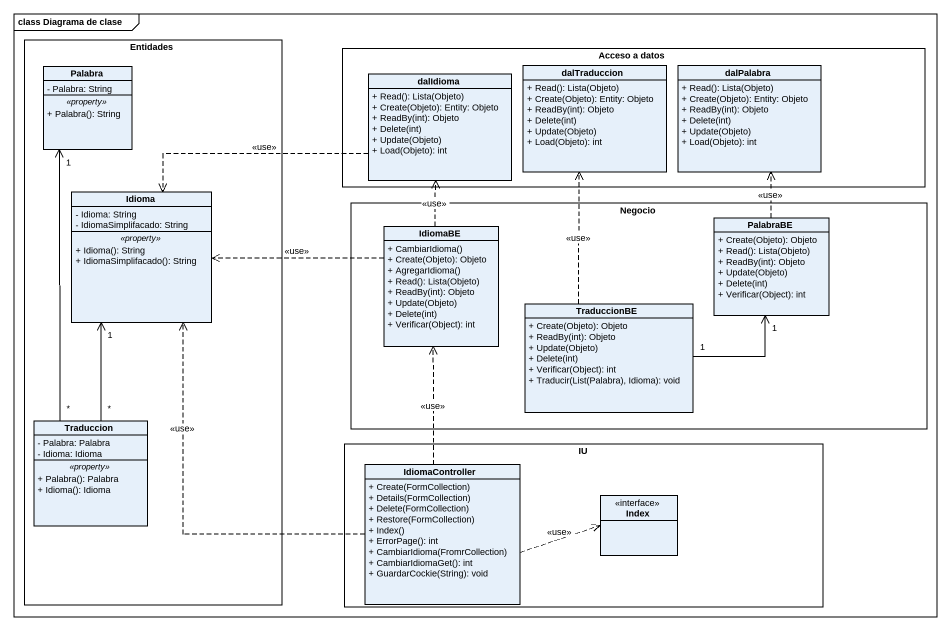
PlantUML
@startuml
mainframe class Diagrama de clase
hide circle
hide empty members
skinparam classAttributeIconSize 0
rectangle Entidades {
  class Palabra {
    - Palabra: String
    .. <<property>> ..
    + Palabra(): String
  }
  class Idioma {
    - Idioma: String
    - IdiomaSimplifacado: String
    .. <<property>> ..
    + Idioma(): String
    + IdiomaSimplifacado(): String
  }
  class Traduccion {
    - Palabra: Palabra
    - Idioma: Idioma
    .. <<property>> ..
    + Palabra(): Palabra
    + Idioma(): Idioma
  }
}
rectangle "Acceso a datos" as Acceso_a_datos {
  class dalIdioma {
    + Read(): Lista(Objeto)
    + Create(Objeto): Entity: Objeto
    + ReadBy(int): Objeto
    + Delete(int)
    + Update(Objeto)
    + Load(Objeto): int
  }
  class dalTraduccion {
    + Read(): Lista(Objeto)
    + Create(Objeto): Entity: Objeto
    + ReadBy(int): Objeto
    + Delete(int)
    + Update(Objeto)
    + Load(Objeto): int
  }
  class dalPalabra {
    + Read(): Lista(Objeto)
    + Create(Objeto): Entity: Objeto
    + ReadBy(int): Objeto
    + Delete(int)
    + Update(Objeto)
    + Load(Objeto): int
  }
}
rectangle Negocio {
  class IdiomaBE {
    + CambiarIdioma()
    + Create(Objeto): Objeto
    + AgregarIdioma()
    + Read(): Lista(Objeto)
    + ReadBy(int): Objeto
    + Update(Objeto)
    + Delete(int)
    + Verificar(Object): int
  }
  class PalabraBE {
    + Create(Objeto): Objeto
    + Read(): Lista(Objeto)
    + ReadBy(int): Objeto
    + Update(Objeto)
    + Delete(int)
    + Verificar(Object): int
  }
  class TraduccionBE {
    + Create(Objeto): Objeto
    + ReadBy(int): Objeto
    + Update(Objeto)
    + Delete(int)
    + Verificar(Object): int
    + Traducir(List(Palabra), Idioma): void
  }
}
rectangle IU {
  class IdiomaController {
    + Create(FormCollection)
    + Details(FormCollection)
    + Delete(FormCollection)
    + Restore(FormCollection)
    + Index()
    + ErrorPage(): int
    + CambiarIdioma(FromrCollection)
    + CambiarIdiomaGet(): int
    + GuardarCockie(String): void
  }
  class Index <<interface>>
}
Palabra "1" <-- "*" Traduccion
dalIdioma .left.> Idioma : <<use>>
IdiomaBE .up.> dalIdioma : <<use>>
IdiomaBE .left.> Idioma : <<use>>
PalabraBE .up.> dalPalabra : <<use>>
TraduccionBE .up.> dalTraduccion : <<use>>
TraduccionBE "1" -right-> "1" PalabraBE
Traduccion "*" -up-> "1" Idioma
IdiomaController .up.> Idioma : <<use>>
IdiomaController .up.> IdiomaBE : <<use>>
IdiomaController .right.> Index : <<use>>
@enduml
